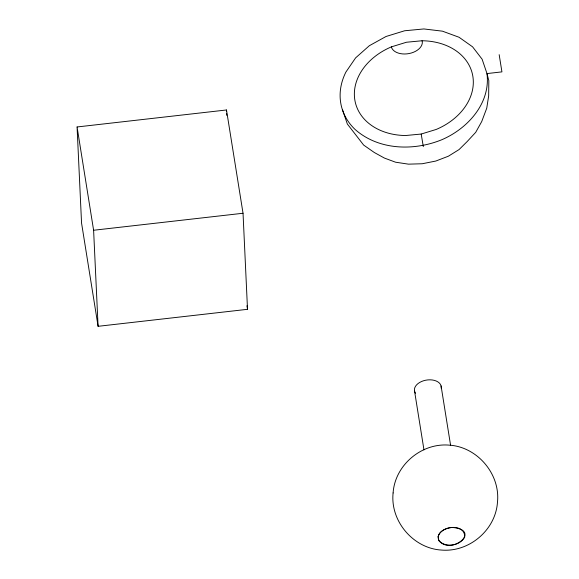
<?xml version="1.0" encoding="UTF-8"?>
<svg xmlns="http://www.w3.org/2000/svg" width="579" height="579" viewBox="0 0 579 579"><rect width="100%" height="100%" fill="white"/><g stroke="black" fill="none" stroke-linecap="round" stroke-linejoin="round"><path stroke-width="0.87" d="M391.462 46.848L406.487 42.238L422.011 40.762A60.245 46.407 -14.4 0 1 472.862 76.385A60.245 46.407 -14.4 0 1 436.219 129.443L421.194 134.046L405.662 135.522A60.245 46.407 -14.4 0 1 354.818 99.899A60.245 46.407 -14.4 0 1 391.462 46.848L391.788 48.115A15.727 10.002 -9.1 0 0 409.237 53.521A15.727 10.002 -9.1 0 0 422.337 42.028L422.011 40.762M77.072 126.967L226.49 109.974L243.035 213.253L247.515 309.316L98.09 326.31L81.552 223.031L77.072 126.967L93.61 230.254L98.09 326.31M93.61 230.254L243.035 213.253M342.529 109.858L347.349 124.007L363.648 145.076L374.331 152.523L384.376 158.053L395.573 162.207L408.47 164.154L422.2 163.756L435.821 161.042L448.399 156.2L459.089 149.556L467.159 141.565L475.714 132.33L481.714 121.561L486.758 108.15L488.662 95.861L488.828 80.72L486.99 73.576L482.119 59.217L472.594 46.841L459.067 37.266L442.457 31.172L423.893 28.95L404.649 30.767L386.027 36.491L369.308 45.734L355.615 57.871L345.895 72.071A75.849 58.428 -14.4 0 0 355.086 129.45C378.594 150.229 413.601 151.162 441.647 139.8C467.528 128.762 490.731 103.395 486.99 73.576L501.928 71.876L499.17 54.665M423.307 146.596L421.194 134.046M441.082 385.94L450.621 445.497M414.571 391.216L423.973 449.883M246.944 305.748L247.515 309.316M226.49 109.974L226.577 111.769M226.664 113.564L226.744 115.359M415.584 393.293A13.527 8.605 -9.1 0 1 425.674 380.222A13.527 8.605 -9.1 0 1 441.184 388.191M393.105 492.946C390.08 520.999 413.145 548.327 441.336 550.05C469.07 552.518 495.638 530.038 497.47 502.246C500.495 474.194 477.436 446.865 449.239 445.142C421.512 442.674 394.936 465.154 393.105 492.946M438.122 536.646L438.535 540.135C450.368 556.216 482.321 530.393 452.836 527.505C446.105 527.404 434.815 532.832 439.237 540.967C446.033 548.118 460.001 545.657 464.684 537.16C465.458 523.257 440.959 525.24 438.122 536.646"/></g></svg>
